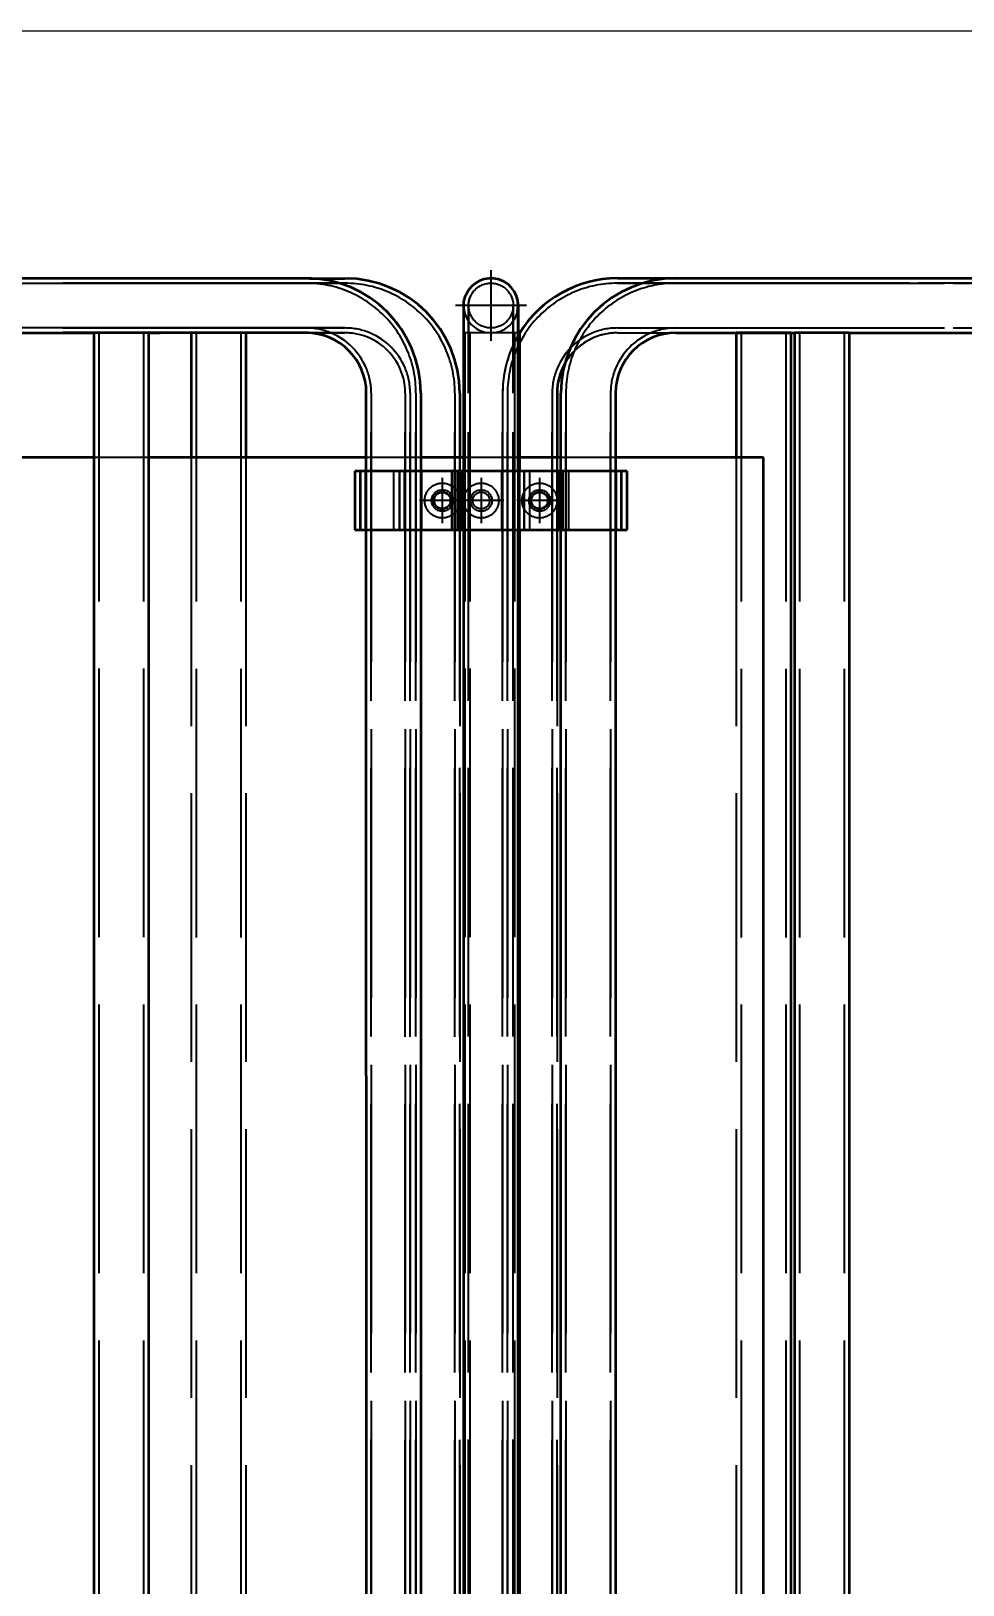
# Model space of a CAD drawing. Header units: millimetres. Extents: x -73083 to 81340, y -6859 to 6812.
# Drawn here: x -68925 to -68446, y -2391 to -1593 of the extents above; entities that cross this region are included whole.
import ezdxf

# ---------------------------------------------------------------- set-up
doc = ezdxf.new("R2010")
doc.units = ezdxf.units.MM
doc.linetypes.add('AM_ISO02W050', pattern=[7.5, 6, -1.5])
doc.linetypes.add('AM_ISO08W050', pattern=[18, 12, -1.5, 3, -1.5])
doc.layers.add('AM_7', color=2, linetype='AM_ISO08W050', lineweight=25)
doc.layers.add('AM_HID', color=1, linetype='AM_ISO02W050', lineweight=25)
doc.layers.add('word_dim', color=253, linetype='Continuous')
doc.styles.get("Standard").update_dxf_attribs({"font": 'romans.shx', "bigfont": 'bigfont.shx'})
doc.dimstyles.new('STANDARD 1-23', dxfattribs={"dimscale": 23, "dimtxt": 3.5, "dimasz": 3, "dimexe": 1, "dimexo": 0, "dimgap": 1, "dimtad": 3, "dimdsep": 46, "dimtxsty": 'Standard', "dimblk1": 'OPEN', "dimblk2": 'OPEN', "dimsah": 1, "dimcen": 0, "dimclrd": 256, "dimclre": 256, "dimclrt": 3, "dimazin": 2, "dimtfac": 1, "dimtmove": 0, "dimatfit": 3, "dimldrblk": 'OPEN', "dimfxl": 0, "dimtolj": 1, "dimtzin": 0, "dimlwd": 13, "dimlwe": 13, "dimarcsym": 0})

# ---------------------------------------------------------------- blocks, each defined once
blk = doc.blocks.new('_Open')
at = {"color": 0, "lineweight": -2}
for p, q in [((-1, 0.167), (0, 0)), ((-1, -0.167), (0, 0)), ((0, 0), (-1, 0))]:
    blk.add_line(p, q, dxfattribs=at)
blk = doc.blocks.new('*D1040')
at = {"layer": 'DEFPOINTS', "color": 0, "ltscale": 2}
for p in [(-68078.92, -1592.68), (-70152.89, -5613.83), (-66959.98, -5613.83)]:
    blk.add_point(p, dxfattribs=at)
at = {"layer": 'word_dim', "lineweight": 13, "ltscale": 2}
for p, q in [((-68078.92, -1592.68), (-70175.89, -1592.68)), ((-70152.89, -1661.68), (-70152.89, -5544.83)), ((-66959.98, -5613.83), (-70175.89, -5613.83))]:
    blk.add_line(p, q, dxfattribs=at)
at = {"layer": 'word_dim', "lineweight": 13, "ltscale": 2, "xscale": 69, "yscale": 69, "zscale": 69}
for p, rotation in [((-70152.89, -1592.68), 90), ((-70152.89, -5613.83), 270)]:
    blk.add_blockref('_Open', p, dxfattribs=dict(at, rotation=rotation))
at = {"layer": 'word_dim', "color": 3, "ltscale": 2, "insert": (-70216.14, -3603.25), "char_height": 80.5, "attachment_point": 5, "rotation": 90}
blk.add_mtext('\\A1;4021.2', dxfattribs=at)

msp = doc.modelspace()

# ---------------------------------------------------------------- linework, layer by layer
at = {"color": 7, "lineweight": 35, "ltscale": 23}
for p, q in [((-69313.97734, -1719.64978), (-68908.97741, -1719.64929)), ((-68908.97741, -1719.64929), (-68783.97741, -1719.64929)), ((-68782.20555, -1719.67321), (-68763.95708, -1719.67321)), ((-68623.95708, -1719.67248), (-68593.9627, -1719.67248)), ((-68593.9627, -1719.67224), (-68128.96268, -1719.67199)), ((-68674.96263, -1778.6444), (-68674.96239, -1733.67541)), ((-68674.9583, -1733.69079), (-68674.95806, -1747.60656)), ((-68984.97844, -1747.64929), (-68908.97741, -1747.64929)), ((-68934.95806, -1747.67321), (-68892.98107, -1747.67321)), ((-68892.97844, -1747.64929), (-68908.97741, -1747.64929)), ((-68864.97844, -1747.64929), (-68892.97844, -1747.64929)), ((-68892.97844, -1747.64929), (-68892.97747, -2800.67297)), ((-68864.98107, -1747.67321), (-68858.95708, -1747.67321)), ((-68783.97741, -1747.64929), (-68864.97844, -1747.64929)), ((-68864.97844, -1747.64929), (-68864.97747, -2800.67297)), ((-68842.95806, -1747.67321), (-68858.95708, -1747.67321)), ((-68814.95806, -1747.67321), (-68842.95806, -1747.67321)), ((-68842.95806, -1747.67321), (-68842.958, -1811.682)), ((-68782.69439, -1747.67321), (-68814.95806, -1747.67321)), ((-68814.95806, -1747.67321), (-68814.958, -1811.68176)), ((-68674.32225, -1747.6444), (-68674.96257, -1747.6444)), ((-68674.32225, -1747.6444), (-68674.32219, -1818.79699)), ((-68674.32146, -1747.6444), (-68674.3214, -1818.79699)), ((-68674.32061, -1747.6444), (-68674.32061, -1818.79675)), ((-68674.31987, -1747.6444), (-68674.31975, -1818.79675)), ((-68674.31902, -1747.6444), (-68674.31902, -1818.79675)), ((-68593.96303, -1747.67248), (-68562.94143, -1747.67248)), ((-68593.96267, -1747.67224), (-68532.94707, -1747.67224)), ((-68534.95604, -1747.67248), (-68562.95604, -1747.67248)), ((-68562.95604, -1747.67248), (-68562.95598, -1811.68029)), ((-68534.96636, -1747.67248), (-68532.96471, -1747.67248)), ((-68534.95604, -1747.67248), (-68534.9551, -2800.66906)), ((-68504.96163, -1747.67224), (-68532.96163, -1747.67224)), ((-68532.96163, -1747.67224), (-68532.96068, -2800.67248)), ((-68504.97618, -1747.67224), (-68412.94707, -1747.67224)), ((-68504.96471, -1747.67224), (-68442.94143, -1747.67224)), ((-68504.96163, -1747.67224), (-68504.96068, -2800.67248)), ((-68752.97734, -1818.79724), (-68752.97741, -1778.64929)), ((-68724.97734, -1778.64904), (-68724.97734, -1818.79724)), ((-68704.95702, -1778.67297), (-68704.95696, -1811.68127)), ((-68702.96257, -1818.79724), (-68702.96263, -1778.6444)), ((-68674.96257, -1818.79699), (-68674.96263, -1778.6444)), ((-68654.95702, -1778.67248), (-68654.95696, -1811.68103)), ((-68652.96257, -1818.79699), (-68652.96263, -1778.67248)), ((-68624.96263, -1778.67224), (-68624.96257, -1818.79699)), ((-68892.97911, -1811.6842), (-68984.97911, -1811.68493)), ((-68752.97808, -1811.68347), (-68864.97911, -1811.6842)), ((-68758.95787, -1818.79724), (-68758.95787, -1848.79724)), ((-68755.95787, -1818.79724), (-68758.95787, -1818.79724)), ((-68755.95787, -1848.79724), (-68755.95787, -1818.79724)), ((-68708.96306, -1818.79724), (-68755.95787, -1818.79724)), ((-68702.95861, -1811.68322), (-68724.97808, -1811.68322)), ((-68708.96257, -1818.79724), (-68708.96257, -1848.79724)), ((-68705.96257, -1818.79724), (-68708.96257, -1818.79724)), ((-68621.96257, -1818.79699), (-68705.96257, -1818.79724)), ((-68705.96257, -1848.79724), (-68705.96257, -1818.79724)), ((-68652.96379, -1811.68298), (-68674.31975, -1811.68298)), ((-68548.9442, -1811.68225), (-68624.96379, -1811.68273)), ((-68621.96257, -1818.79699), (-68621.96257, -1848.79699)), ((-68618.96257, -1818.79699), (-68621.96257, -1818.79699)), ((-68618.96257, -1848.79699), (-68618.96257, -1818.79699)), ((-68548.93847, -2800.67102), (-68548.9442, -1811.68225)), ((-68758.95787, -1848.79724), (-68755.95787, -1848.79724)), ((-68755.95787, -1848.79724), (-68708.96306, -1848.79724)), ((-68752.97649, -2800.67297), (-68752.97734, -1848.79724)), ((-68724.97734, -1848.79724), (-68724.97649, -2800.67199)), ((-68708.96257, -1848.79724), (-68705.96257, -1848.79724)), ((-68705.96257, -1848.79724), (-68621.96257, -1848.79699)), ((-68702.96172, -2800.67248), (-68702.96257, -1848.79724)), ((-68674.96172, -2800.67248), (-68674.96257, -1848.79699)), ((-68674.32219, -1848.79699), (-68674.32134, -2800.67248)), ((-68674.32134, -1848.79699), (-68674.32048, -2800.67248)), ((-68674.32055, -1848.79675), (-68674.31969, -2800.67248)), ((-68674.31975, -1848.79675), (-68674.3189, -2800.67199)), ((-68674.31896, -1848.79675), (-68674.3181, -2800.67199)), ((-68652.96172, -2800.67248), (-68652.96257, -1848.79699)), ((-68624.96257, -1848.79699), (-68624.96172, -2800.67248)), ((-68621.96257, -1848.79699), (-68618.96257, -1848.79699))]:
    msp.add_line(p, q, dxfattribs=at)
msp.add_lwpolyline([(-68702.96263, -1778.6444), (-68702.96245, -1733.99255), (-68702.92974, -1732.68884), (-68702.83196, -1731.73791), (-68702.66954, -1730.79602), (-68702.44323, -1729.86706), (-68702.15404, -1728.95593), (-68701.89666, -1728.28674)], dxfattribs=at)
for centre in [(-68713.95781, -1833.79724), (-68663.96257, -1833.79699)]:
    msp.add_circle(centre, 4.338, dxfattribs=at)
for centre, radius, start, end in [((-68783.97741, -1778.64929), 59, 0.00005143, 90.00005032), ((-68763.95702, -1778.67321), 59, 0.00005143, 90.00005032), ((-68688.96233, -1733.6444), 14, 347.90046844, 157.50005049), ((-68623.95702, -1778.67248), 59, 90.00005032, 148.61628298), ((-68593.96263, -1778.67224), 59, 90.00005032, 180.00004963), ((-68688.97905, -1733.64978), 14.02138, 359.43936479, 22.47788277), ((-68783.97741, -1778.64929), 31, 0.00005143, 90.00005032), ((-68593.96263, -1778.67224), 31, 90.00005032, 180.00004963), ((-68623.95702, -1778.67248), 31, 150.63095656, 180.00004963)]:
    msp.add_arc(centre, radius, start, end, dxfattribs=at)
at = {"layer": 'AM_7', "ltscale": 23}
for p, q in [((-68688.96233, -1715.44421), (-68688.96233, -1751.84436)), ((-68670.76238, -1733.6444), (-68707.1624, -1733.6444)), ((-68713.95787, -1822.09729), (-68713.95787, -1845.49719)), ((-68693.95696, -1822.09729), (-68693.95696, -1845.49719)), ((-68663.96257, -1822.09704), (-68663.96257, -1845.49719)), ((-68702.25786, -1833.79724), (-68725.65789, -1833.79724)), ((-68682.25701, -1833.79724), (-68705.65697, -1833.79724)), ((-68652.26262, -1833.79699), (-68675.66259, -1833.79699))]:
    msp.add_line(p, q, dxfattribs=at)
at = {"layer": 'AM_HID', "ltscale": 23}
for p, q in [((-69313.97734, -1722.14978), (-68908.97741, -1722.14929)), ((-69263.95708, -1719.67346), (-68858.95708, -1719.67321)), ((-69263.95708, -1722.17346), (-68858.95708, -1722.17321)), ((-68783.97741, -1719.64929), (-68908.97741, -1719.64929)), ((-68908.97741, -1722.14929), (-68783.97741, -1722.14929)), ((-68783.97741, -1722.14929), (-68908.97741, -1722.14929)), ((-68858.95708, -1719.67321), (-68782.20555, -1719.67321)), ((-68763.95708, -1719.67321), (-68858.95708, -1719.67321)), ((-68858.95708, -1722.17321), (-68763.95708, -1722.17321)), ((-68763.95708, -1722.17321), (-68858.95708, -1722.17321)), ((-68158.95708, -1719.67199), (-68623.95708, -1719.67248)), ((-68158.95708, -1722.17199), (-68623.95708, -1722.17248)), ((-68623.95708, -1722.17248), (-68158.95708, -1722.17199)), ((-68128.96268, -1719.67199), (-68593.9627, -1719.67224)), ((-68593.9627, -1719.67248), (-68158.95708, -1719.67199)), ((-68128.96268, -1722.17199), (-68593.9627, -1722.17224)), ((-68593.9627, -1722.17224), (-68128.96268, -1722.17199)), ((-68674.95818, -1733.78698), (-68674.9583, -1733.69079)), ((-68908.97741, -1745.14929), (-69313.97734, -1745.14978)), ((-68858.95708, -1745.17321), (-69263.95708, -1745.17346)), ((-68908.97741, -1745.14929), (-68783.97741, -1745.14929)), ((-68783.97741, -1745.14929), (-68908.97741, -1745.14929)), ((-68908.97741, -1747.64929), (-68783.97741, -1747.64929)), ((-68892.98107, -1747.67321), (-68864.98107, -1747.67321)), ((-68864.97844, -1747.64929), (-68892.97844, -1747.64929)), ((-68890.47844, -1747.64929), (-68890.47747, -2828.64953)), ((-68867.47844, -1747.64929), (-68867.47747, -2828.64953)), ((-68858.95708, -1745.17321), (-68763.95708, -1745.17321)), ((-68763.95708, -1745.17321), (-68858.95708, -1745.17321)), ((-68858.95708, -1747.67321), (-68763.95708, -1747.67321)), ((-68814.95806, -1747.67321), (-68842.95806, -1747.67321)), ((-68840.45806, -1747.67321), (-68840.45714, -2828.67297)), ((-68817.45806, -1747.67321), (-68817.45714, -2828.67297)), ((-68763.95708, -1747.67321), (-68782.69439, -1747.67321)), ((-68688.32232, -1747.6444), (-68702.32225, -1747.6444)), ((-68702.32225, -1747.6444), (-68702.32128, -2828.64416)), ((-68702.32146, -1747.6444), (-68702.32048, -2828.64416)), ((-68702.32061, -1747.6444), (-68702.31969, -2828.64416)), ((-68702.31987, -1747.6444), (-68702.3189, -2828.64416)), ((-68702.31902, -1747.6444), (-68702.31804, -2828.64416)), ((-68699.82225, -1747.6444), (-68699.82128, -2828.64416)), ((-68699.82146, -1747.6444), (-68699.82048, -2828.64416)), ((-68699.82061, -1747.6444), (-68699.81969, -2828.64416)), ((-68699.81987, -1747.6444), (-68699.8189, -2828.64416)), ((-68699.81902, -1747.6444), (-68699.81804, -2828.64416)), ((-68674.96257, -1747.6444), (-68688.32232, -1747.6444)), ((-68676.82225, -1747.6444), (-68676.82128, -2828.64416)), ((-68676.82146, -1747.6444), (-68676.82048, -2828.64416)), ((-68676.82061, -1747.6444), (-68676.81969, -2828.64416)), ((-68676.81987, -1747.6444), (-68676.8189, -2828.64416)), ((-68676.81902, -1747.6444), (-68676.81804, -2828.64416)), ((-68674.95806, -1747.60656), (-68674.95794, -1778.6444)), ((-68623.95708, -1745.17248), (-68158.95706, -1745.17199)), ((-68623.95708, -1747.67248), (-68593.96303, -1747.67248)), ((-68593.96267, -1745.17224), (-68128.96266, -1745.17199)), ((-68562.94143, -1747.67248), (-68534.96636, -1747.67248)), ((-68560.45604, -1747.67248), (-68560.45507, -2828.67248)), ((-68537.45604, -1747.67248), (-68537.45507, -2828.67248)), ((-68532.96471, -1747.67248), (-68504.96471, -1747.67224)), ((-68532.94707, -1747.67224), (-68504.97618, -1747.67224)), ((-68530.46163, -1747.67224), (-68530.46065, -2828.67199)), ((-68507.46163, -1747.67224), (-68507.46065, -2828.67199)), ((-68752.97741, -1778.64929), (-68752.97631, -2971.64904)), ((-68750.47741, -1778.64929), (-68750.47631, -2971.64904)), ((-68750.47631, -2971.64904), (-68750.47741, -1778.64929)), ((-68732.95702, -1778.67297), (-68732.95598, -2971.67297)), ((-68732.95598, -2971.67297), (-68732.95702, -1778.67297)), ((-68730.45702, -1778.67297), (-68730.45598, -2971.67297)), ((-68730.45598, -2971.67297), (-68730.45702, -1778.67297)), ((-68727.47734, -1778.64929), (-68727.47631, -2971.64904)), ((-68727.47631, -2971.64904), (-68727.47734, -1778.64929)), ((-68724.97631, -2971.64904), (-68724.97734, -1778.64904)), ((-68707.45702, -1778.67297), (-68707.45598, -2971.67297)), ((-68707.45598, -2971.67297), (-68707.45702, -1778.67297)), ((-68704.95598, -2971.67297), (-68704.95702, -1778.67297)), ((-68702.95684, -2971.64416), (-68702.95794, -1778.6444)), ((-68700.4616, -2971.64416), (-68700.46263, -1778.6444)), ((-68700.45684, -2971.64416), (-68700.45794, -1778.6444)), ((-68682.95702, -1778.67248), (-68682.95598, -2971.67248)), ((-68682.95598, -2971.67248), (-68682.95702, -1778.67248)), ((-68680.45702, -1778.67248), (-68680.45598, -2971.67248)), ((-68680.45598, -2971.67248), (-68680.45702, -1778.67248)), ((-68677.4616, -2971.64416), (-68677.46263, -1778.6444)), ((-68677.45684, -2971.64416), (-68677.45794, -1778.6444)), ((-68674.95684, -2971.64416), (-68674.95794, -1778.6444)), ((-68657.45702, -1778.67248), (-68657.45598, -2971.67248)), ((-68657.45598, -2971.67248), (-68657.45702, -1778.67248)), ((-68654.95598, -2971.67248), (-68654.95702, -1778.67248)), ((-68652.96263, -1778.67248), (-68652.9616, -2971.67248)), ((-68650.46263, -1778.67248), (-68650.4616, -2971.67248)), ((-68650.4616, -2971.67248), (-68650.46263, -1778.67248)), ((-68627.46263, -1778.67224), (-68627.4616, -2971.67248)), ((-68627.4616, -2971.67248), (-68627.46263, -1778.67224)), ((-68624.9616, -2971.67248), (-68624.96263, -1778.67224)), ((-68864.97911, -1811.6842), (-68892.97911, -1811.6842)), ((-68842.958, -1811.682), (-68842.95714, -2828.67297)), ((-68814.958, -1811.68176), (-68814.95714, -2828.67297)), ((-68755.95787, -1818.79724), (-68755.95787, -1848.79724)), ((-68753.42333, -1848.79724), (-68753.42339, -1818.79724)), ((-68753.42333, -1848.79724), (-68753.42333, -1818.79724)), ((-68724.97808, -1811.68322), (-68752.97808, -1811.68347)), ((-68752.97734, -1848.79724), (-68752.97734, -1818.79724)), ((-68738.95696, -1818.79724), (-68738.95696, -1848.79724)), ((-68735.95696, -1848.79724), (-68735.95696, -1818.79724)), ((-68735.95696, -1818.79748), (-68735.95696, -1848.79748)), ((-68733.42241, -1848.79724), (-68733.42247, -1818.79724)), ((-68733.42241, -1848.79724), (-68733.42247, -1818.79724)), ((-68724.97734, -1818.79724), (-68724.97734, -1848.79724)), ((-68724.49236, -1848.79724), (-68724.49242, -1818.79724)), ((-68724.49236, -1848.79724), (-68724.49242, -1818.79724)), ((-68705.96257, -1818.79724), (-68705.96257, -1848.79724)), ((-68704.95696, -1811.68127), (-68704.95598, -2971.67297)), ((-68704.4915, -1848.79724), (-68704.4915, -1818.79724)), ((-68704.4915, -1848.79724), (-68704.4915, -1818.79724)), ((-68703.42803, -1848.79724), (-68703.42803, -1818.79724)), ((-68703.42803, -1848.79724), (-68703.42803, -1818.79724)), ((-68703.42333, -1848.79724), (-68703.42339, -1818.79724)), ((-68703.42333, -1848.79724), (-68703.42339, -1818.79724)), ((-68702.96257, -1848.79724), (-68702.96257, -1818.79724)), ((-68674.31975, -1811.68298), (-68702.95861, -1811.68322)), ((-68683.42241, -1848.79724), (-68683.42247, -1818.79724)), ((-68683.42241, -1848.79724), (-68683.42247, -1818.79724)), ((-68674.96257, -1848.79699), (-68674.96257, -1818.79699)), ((-68674.49712, -1848.79699), (-68674.49712, -1818.79699)), ((-68674.49712, -1848.79699), (-68674.49712, -1818.79699)), ((-68674.49236, -1848.79724), (-68674.49242, -1818.79724)), ((-68674.49236, -1848.79724), (-68674.49242, -1818.79724)), ((-68674.32219, -1818.79699), (-68674.32219, -1848.79699)), ((-68674.3214, -1818.79699), (-68674.32134, -1848.79699)), ((-68674.32061, -1818.79675), (-68674.32055, -1848.79675)), ((-68674.31975, -1818.79675), (-68674.31975, -1848.79675)), ((-68674.31902, -1818.79675), (-68674.31896, -1848.79675)), ((-68671.95787, -1848.79724), (-68671.95794, -1818.79724)), ((-68671.95787, -1818.79724), (-68671.95781, -1848.79724)), ((-68668.95781, -1848.79724), (-68668.95787, -1818.79724)), ((-68654.95696, -1811.68103), (-68654.95598, -2971.67248)), ((-68654.4915, -1848.79724), (-68654.4915, -1818.79724)), ((-68654.4915, -1848.79724), (-68654.4915, -1818.79724)), ((-68653.42803, -1848.79699), (-68653.42803, -1818.79699)), ((-68653.42803, -1848.79699), (-68653.42803, -1818.79699)), ((-68624.96379, -1811.68273), (-68652.96379, -1811.68298)), ((-68652.96257, -1848.79699), (-68652.96257, -1818.79699)), ((-68651.95696, -1818.79699), (-68651.95696, -1848.79699)), ((-68651.95696, -1848.79724), (-68651.95696, -1818.79724)), ((-68648.95696, -1848.79699), (-68648.95696, -1818.79699)), ((-68624.96257, -1818.79699), (-68624.96257, -1848.79699)), ((-68624.49712, -1848.79699), (-68624.49712, -1818.79699)), ((-68624.49712, -1848.79699), (-68624.49712, -1818.79699)), ((-68621.96257, -1848.79699), (-68621.96257, -1818.79699)), ((-68562.95598, -1811.68029), (-68562.95507, -2828.67248))]:
    msp.add_line(p, q, dxfattribs=at)
for points in [[(-68700.46263, -1778.6444), (-68700.46245, -1734.22326), (-68700.46239, -1733.67248), (-68700.46239, -1733.6676), (-68700.4616, -1733.76403), (-68700.46111, -1733.77697), (-68700.4605, -1733.77404), (-68700.45024, -1733.34753), (-68700.35527, -1732.07849), (-68700.22185, -1731.30456), (-68700.03594, -1730.54162), (-68699.58696, -1729.24353)], [(-68678.33287, -1729.24523), (-68677.8842, -1730.54357), (-68677.69841, -1731.30651), (-68677.56511, -1732.08044), (-68677.46221, -1733.80261), (-68677.46056, -1733.84973), (-68677.46038, -1733.85144), (-68677.45995, -1733.84899), (-68677.4583, -1733.67565), (-68677.4583, -1733.66857), (-68677.45818, -1733.99328), (-68677.45794, -1778.6444)], [(-68701.89348, -1738.99963), (-68702.15075, -1738.33044), (-68702.43975, -1737.41906), (-68702.66594, -1736.49035), (-68702.82817, -1735.54821), (-68702.92583, -1734.59729), (-68702.95824, -1733.64221), (-68702.95818, -1733.6405), (-68702.95824, -1733.6903), (-68702.95818, -1736.20788), (-68702.95794, -1778.6444)], [(-68699.58367, -1738.04333), (-68700.03234, -1736.74499), (-68700.21813, -1735.98205), (-68700.35143, -1735.20812), (-68700.45464, -1733.5924), (-68700.45659, -1733.52185), (-68700.45696, -1733.5177), (-68700.45732, -1733.51916), (-68700.45794, -1733.56359), (-68700.45818, -1734.8507), (-68700.45794, -1778.6444)], [(-68677.46263, -1778.6444), (-68677.46245, -1734.1029), (-68677.46245, -1733.60925), (-68677.46294, -1733.56115), (-68677.46306, -1733.55871), (-68677.46471, -1733.5924), (-68677.56951, -1735.21032), (-68677.70293, -1735.984), (-68677.88884, -1736.74694), (-68678.33776, -1738.04528)]]:
    msp.add_lwpolyline(points, dxfattribs=at)
for centre, radius in [((-68688.96233, -1733.6444), 11.5), ((-68713.95787, -1833.79724), 9), ((-68693.95696, -1833.79724), 9), ((-68663.96257, -1833.79699), 9), ((-68713.95787, -1833.79724), 5.5), ((-68693.95696, -1833.79724), 5.5), ((-68693.95696, -1833.79699), 4.338), ((-68663.96257, -1833.79699), 5.5)]:
    msp.add_circle(centre, radius, dxfattribs=at)
for centre, radius, start, end in [((-68783.97741, -1778.64929), 59, 0.00005143, 90.00005032), ((-68783.97741, -1778.64929), 56.5, 0.00005143, 90.00005032), ((-68783.97741, -1778.64929), 56.5, 0.00005143, 90.00005032), ((-68763.95702, -1778.67321), 59, 0.00005143, 90.00005032), ((-68763.95702, -1778.67321), 56.5, 0.00005143, 90.00005032), ((-68763.95702, -1778.67321), 56.5, 0.00005143, 90.00005032), ((-68623.95702, -1778.67248), 59, 90.00005032, 180.00004963), ((-68623.95702, -1778.67248), 56.5, 90.00005032, 180.00004963), ((-68623.95702, -1778.67248), 56.5, 90.00005032, 180.00004963), ((-68593.96263, -1778.67224), 59, 90.00005032, 180.00004963), ((-68593.96263, -1778.67224), 56.5, 90.00005032, 180.00004963), ((-68593.96263, -1778.67224), 56.5, 90.00005032, 180.00004963), ((-68688.96233, -1733.6444), 14, 157.50005049, 347.90046844), ((-68688.94982, -1733.64807), 13.98689, 337.49440716, 359.88746847), ((-68783.97741, -1778.64929), 33.5, 0.00005143, 90.00005032), ((-68783.97741, -1778.64929), 33.5, 0.00005143, 90.00005032), ((-68783.97741, -1778.64929), 31, 0.00005143, 90.00005032), ((-68763.95702, -1778.67321), 33.5, 0.00005143, 90.00005032), ((-68763.95702, -1778.67321), 33.5, 0.00005143, 90.00005032), ((-68763.95702, -1778.67321), 31, 0.00005143, 90.00005032), ((-68763.95702, -1778.67321), 31, 0.00005143, 90.00005032), ((-68623.95702, -1778.67248), 33.5, 90.00005032, 180.00004963), ((-68623.95702, -1778.67248), 33.5, 90.00005032, 180.00004963), ((-68623.95702, -1778.67248), 31, 90.00005032, 180.00004963), ((-68623.95702, -1778.67248), 31, 90.00005032, 150.63095656), ((-68593.96263, -1778.67224), 33.5, 90.00005032, 180.00004963), ((-68593.96263, -1778.67224), 33.5, 90.00005032, 180.00004963), ((-68593.96263, -1778.67224), 31, 90.00005032, 180.00004963), ((-68623.95702, -1778.67248), 59, 148.61628298, 180.00004963)]:
    msp.add_arc(centre, radius, start, end, dxfattribs=at)

# ---------------------------------------------------------------- dimensions: what is measured, and where the dimension line sits
at = {"layer": 'word_dim', "ltscale": 2}
dim = msp.add_linear_dim(base=(-70152.88579, -5613.83157), p1=(-68078.91532, -1592.67541), p2=(-66959.97977, -5613.83157), angle=90, dimstyle='STANDARD 1-23', override={"dimdec": 1}, dxfattribs=at)
dim.commit()
dim.dimension.update_dxf_attribs({"geometry": '*D1040', "text_midpoint": (-70216.13579, -3603.25349)})

doc.saveas('drawing.dxf')
